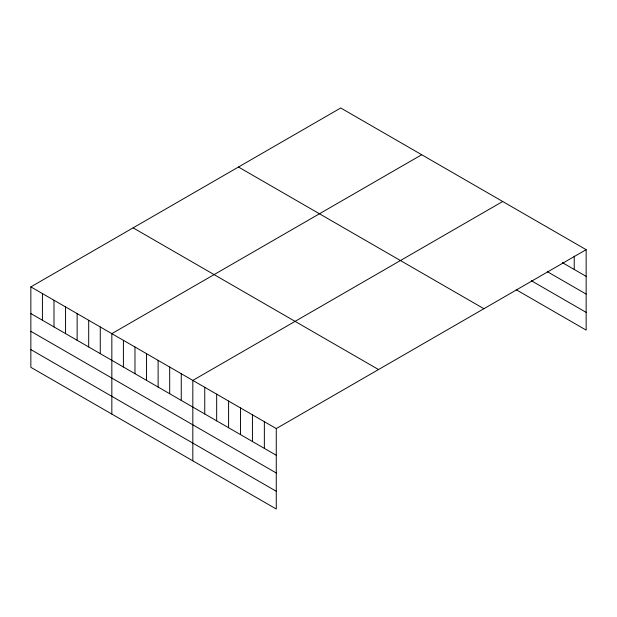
<?xml version="1.0" encoding="UTF-8"?>
<svg xmlns="http://www.w3.org/2000/svg" width="617" height="617" viewBox="0 0 617 617"><rect width="100%" height="100%" fill="white"/><g stroke="black" fill="none" stroke-linecap="round" stroke-linejoin="round"><path stroke-width="0.93" d="M586.15 249.677L276.269 428.584L276.269 509.017L30.85 367.323L30.85 286.89L340.731 107.983L586.15 249.677L586.15 330.11L516.213 289.735M421.719 154.736L111.839 333.643L111.839 414.084M502.708 201.497L192.828 380.404L192.828 460.845M562.311 262.587L586.15 276.354M547.21 271.611L586.15 294.093M531.314 280.712L586.15 312.372M238.47 167.022L483.89 308.716M133.11 227.85L378.529 369.544M30.85 286.89L276.269 428.584M30.85 313.567L276.269 455.261M30.85 331.306L276.269 473M30.85 349.584L276.269 491.279M574.226 256.132L574.226 269.475M264.354 421.696L264.354 448.382M252.43 414.817L252.43 441.494M240.507 407.937L240.507 434.615M228.591 401.05L228.591 427.735M216.667 394.17L216.667 420.848M204.751 387.291L204.751 413.968M181.259 373.725L181.259 400.41M169.69 367.046L169.69 393.723M158.122 360.367L158.122 387.044M146.545 353.688L146.545 380.365M134.976 347.009L134.976 373.686M123.408 340.329L123.408 367.007M100.27 326.964L100.27 353.649M88.701 320.285L88.701 346.97M77.133 313.606L77.133 340.291M65.556 306.927L65.556 333.612M53.987 300.248L53.987 326.933M42.419 293.569L42.419 320.246"/></g></svg>
